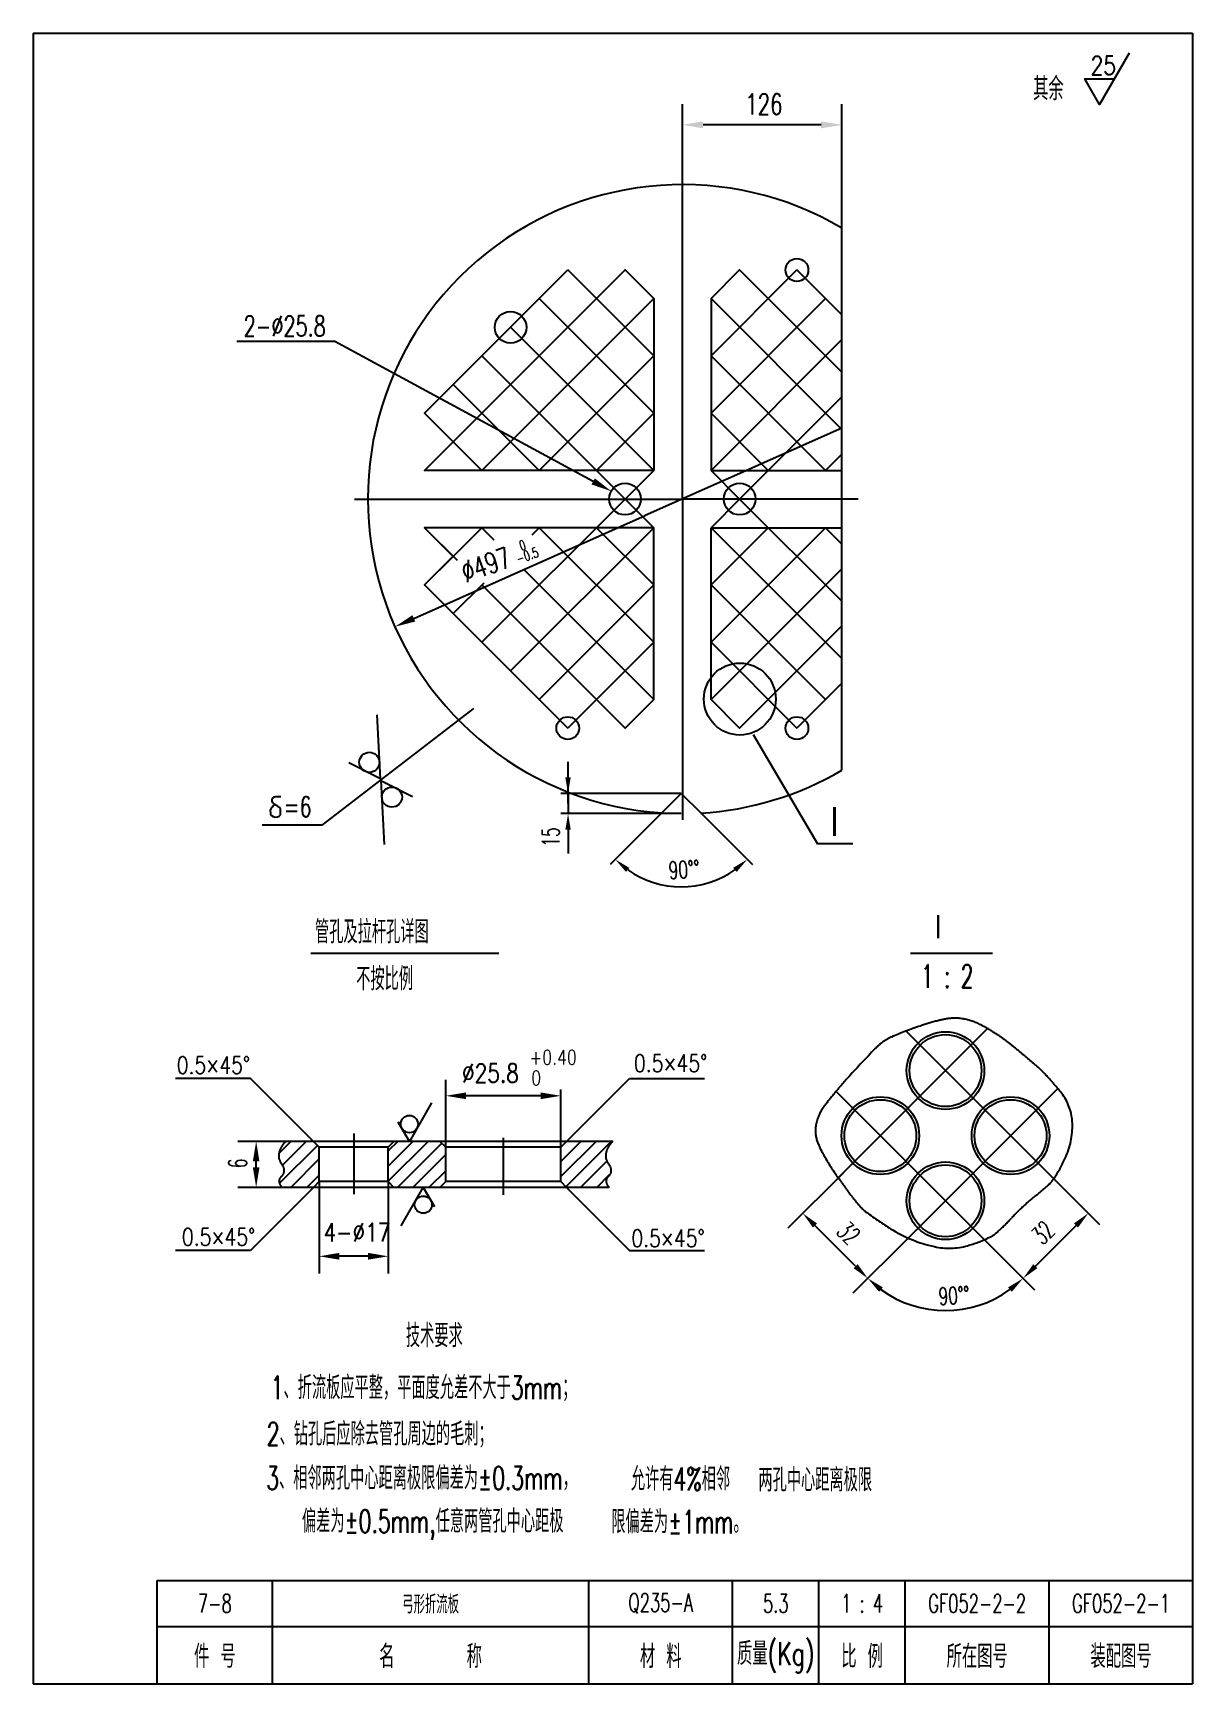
# Model space of a CAD drawing. Extents: x 1156 to 1358, y 1329 to 1616.
import ezdxf
from ezdxf.enums import TextEntityAlignment as Align

# ---------------------------------------------------------------- set-up
doc = ezdxf.new("R2010")
doc.units = 0
doc.header["$LTSCALE"] = 10
doc.header["$MEASUREMENT"] = 0
doc.linetypes.add('DASHDOT-M', pattern=[36, 30, -3, 0, -3])
doc.linetypes.add('DIVIDE-M', pattern=[39, 30, -3, 0, -3, 0, -3])
doc.layers.get('0').update_dxf_attribs({"linetype": 'CONTINUOUS'})
for name, color, linetype in [('CDR_DWG1', 4, 'CONTINUOUS'), ('CDR_DWG2', 2, 'CONTINUOUS'), ('CDR_DWG3', 1, 'DASHDOT-M'), ('CDR_DWG4', 3, 'DIVIDE-M')]:
    doc.layers.add(name, color=color, linetype=linetype)
doc.styles.add('HZ', font='romans', dxfattribs={"width": 0.7, "bigfont": 'hz'})

# ---------------------------------------------------------------- blocks, each defined once
blk = doc.blocks.new('SY', base_point=(289.2, -51.1))
blk.add_circle((289.2, -51.1), 9)

msp = doc.modelspace()

# ---------------------------------------------------------------- linework, layer by layer
for p, q in [((1156.19, 1616.04), (1156.19, 1329.04)), ((1269.05, 1591.93), (1269.05, 1603.68)), ((1296.77, 1582.14), (1296.77, 1603.68)), ((1293.17, 1600.08), (1272.65, 1600.08)), ((1224.25, 1540), (1259.09, 1574.85)), ((1224.25, 1549.96), (1249.14, 1574.85)), ((1264.07, 1559.91), (1249.14, 1574.85)), ((1264.07, 1569.87), (1259.09, 1574.85)), ((1274.03, 1559.91), (1288.96, 1574.85)), ((1274.03, 1569.87), (1279, 1574.85)), ((1296.77, 1557.08), (1279, 1574.85)), ((1296.77, 1567.04), (1288.96, 1574.85)), ((1234.2, 1540), (1264.07, 1569.87)), ((1264.07, 1549.96), (1244.16, 1569.87)), ((1274.03, 1549.96), (1293.94, 1569.87)), ((1296.77, 1547.13), (1274.03, 1569.87)), ((1264.07, 1540), (1239.18, 1564.89)), ((1208.66, 1562.44), (1191.62, 1562.44)), ((1253.54, 1538.1), (1208.66, 1562.44)), ((1274.03, 1540), (1296.77, 1562.74)), ((1259.09, 1535.02), (1234.2, 1559.91)), ((1244.16, 1540), (1264.07, 1559.91)), ((1293.94, 1540), (1274.03, 1559.91)), ((1244.16, 1540), (1229.22, 1554.93)), ((1279, 1535.02), (1296.77, 1552.79)), ((1234.2, 1540), (1224.25, 1549.96)), ((1254.11, 1540), (1264.07, 1549.96)), ((1283.98, 1540), (1274.03, 1549.96)), ((1296.77, 1547.34), (1275.53, 1537.9)), ((1293.94, 1540), (1296.77, 1542.83)), ((1259.09, 1535.02), (1264.07, 1540)), ((1279, 1535.02), (1274.03, 1540)), ((1275.53, 1537.9), (1262.57, 1532.14)), ((1259.09, 1535.02), (1234.2, 1510.13)), ((1259.09, 1535.02), (1264.07, 1530.04)), ((1279, 1535.02), (1274.03, 1530.04)), ((1279, 1535.02), (1296.77, 1517.26)), ((1222.38, 1514.29), (1262.57, 1532.14)), ((1234.2, 1530.04), (1224.25, 1520.09)), ((1224.25, 1530.04), (1229.91, 1524.38)), ((1234.2, 1530.04), (1236.3, 1527.94)), ((1264.07, 1530.04), (1239.18, 1505.15)), ((1244.16, 1530.04), (1242.88, 1528.77)), ((1244.16, 1530.04), (1264.07, 1510.13)), ((1254.11, 1530.04), (1264.07, 1520.09)), ((1293.94, 1530.04), (1274.03, 1510.13)), ((1274.03, 1530.04), (1296.77, 1507.3)), ((1283.98, 1530.04), (1274.03, 1520.09)), ((1293.94, 1530.04), (1296.77, 1527.21)), ((1241.47, 1522.77), (1264.07, 1500.18)), ((1296.77, 1522.92), (1274.03, 1500.18)), ((1224.25, 1520.09), (1249.14, 1495.2)), ((1234.54, 1520.43), (1229.22, 1515.11)), ((1234.2, 1520.09), (1259.09, 1495.2)), ((1264.07, 1520.09), (1244.16, 1500.18)), ((1274.03, 1520.09), (1293.94, 1500.18)), ((1296.77, 1512.96), (1279, 1495.2)), ((1264.07, 1510.13), (1249.14, 1495.2)), ((1274.03, 1510.13), (1288.96, 1495.2)), ((1296.77, 1503.01), (1288.96, 1495.2)), ((1232.76, 1498.63), (1206.37, 1478.34)), ((1264.07, 1500.18), (1259.09, 1495.2)), ((1274.03, 1500.18), (1279, 1495.2)), ((1216.6, 1486.37), (1215.99, 1497.52)), ((1281.37, 1494.12), (1292.56, 1475.1)), ((1216.6, 1486.37), (1211.07, 1489.18)), ((1249.18, 1482.09), (1249.18, 1489.34)), ((1216.62, 1486.11), (1217.23, 1474.96)), ((1216.62, 1486.11), (1222.15, 1483.3)), ((1268.86, 1483.83), (1247.93, 1483.83)), ((1249.18, 1483.83), (1249.18, 1480.35)), ((1197.5, 1481.18), (1197.41, 1480.94)), ((1197.41, 1480.94), (1197.46, 1480.41)), ((1197.63, 1481.4), (1197.5, 1481.18)), ((1197.86, 1481.59), (1197.63, 1481.4)), ((1197.73, 1482.53), (1197.74, 1482.89)), ((1197.86, 1482.2), (1197.73, 1482.53)), ((1197.74, 1482.89), (1197.87, 1483.08)), ((1198.09, 1481.98), (1197.86, 1482.2)), ((1198, 1481.74), (1197.86, 1481.59)), ((1197.87, 1483.08), (1198.16, 1483.26)), ((1198.35, 1481.83), (1198, 1481.74)), ((1198.4, 1481.81), (1198.09, 1481.98)), ((1198.16, 1483.26), (1198.4, 1483.3)), ((1198.4, 1483.3), (1199.24, 1483.3)), ((1198.62, 1481.71), (1198.4, 1481.81)), ((1198.81, 1481.59), (1198.62, 1481.71)), ((1199.01, 1481.42), (1198.81, 1481.59)), ((1199.18, 1481.18), (1199.01, 1481.42)), ((1199.21, 1480.85), (1199.18, 1481.18)), ((1206.37, 1478.34), (1196.03, 1478.34)), ((1197.46, 1480.41), (1197.48, 1480.24)), ((1197.48, 1480.24), (1197.66, 1480.02)), ((1197.66, 1480.02), (1197.92, 1479.84)), ((1197.92, 1479.84), (1198.29, 1479.72)), ((1198.29, 1479.72), (1198.66, 1479.76)), ((1198.66, 1479.76), (1198.96, 1479.88)), ((1198.96, 1479.88), (1199.18, 1480.15)), ((1199.18, 1480.15), (1199.21, 1480.85)), ((1257.26, 1480.35), (1247.93, 1480.35)), ((1265.49, 1480.46), (1256.52, 1471.48)), ((1268.86, 1480.35), (1257.26, 1480.35)), ((1272.23, 1480.46), (1281.21, 1471.48)), ((1249.18, 1477.55), (1249.18, 1473.44)), ((1298.7, 1475.1), (1292.56, 1475.1)), ((1193.98, 1434.31), (1180.93, 1434.31)), ((1204.92, 1423.37), (1193.98, 1434.31)), ((1227.92, 1422.37), (1227.92, 1434.05)), ((1247.92, 1422.37), (1247.92, 1432.36)), ((1248.92, 1423.37), (1259.87, 1434.31)), ((1259.87, 1434.31), (1272.92, 1434.31)), ((1244.42, 1431.29), (1231.42, 1431.29)), ((1200.13, 1423.37), (1191.77, 1423.37)), ((1201.02, 1423.37), (1198.92, 1421.27)), ((1205.62, 1422.67), (1199.03, 1416.08)), ((1203.67, 1423.37), (1199.55, 1419.25)), ((1224.88, 1423.37), (1217.88, 1416.37)), ((1222.23, 1423.37), (1217.92, 1419.06)), ((1219.58, 1423.37), (1217.92, 1421.71)), ((1227.23, 1423.06), (1219.53, 1415.37)), ((1227.92, 1421.1), (1222.19, 1415.37)), ((1254.05, 1423.37), (1247.92, 1417.24)), ((1251.4, 1423.37), (1247.92, 1419.89)), ((1256.96, 1423.37), (1248.46, 1423.37)), ((1256.7, 1423.37), (1248.81, 1415.48)), ((1194.97, 1418.87), (1194.97, 1419.87)), ((1205.92, 1420.32), (1200.97, 1415.37)), ((1227.92, 1418.27), (1225.01, 1415.37)), ((1255.91, 1419.93), (1251.35, 1415.37)), ((1296.98, 1417.87), (1287.38, 1408.27)), ((1199.49, 1415.37), (1191.77, 1415.37)), ((1204.92, 1415.37), (1193.98, 1404.42)), ((1205.92, 1417.49), (1203.8, 1415.37)), ((1205.92, 1416.37), (1205.92, 1400.39)), ((1217.92, 1416.37), (1217.92, 1400.39)), ((1248.92, 1415.37), (1259.87, 1404.42)), ((1256.35, 1417.54), (1254.18, 1415.37)), ((1332.86, 1417.59), (1341.55, 1408.9)), ((1299.16, 1401.67), (1292.09, 1408.74)), ((1308.29, 1406.56), (1298.69, 1396.96)), ((1330.4, 1401.69), (1337.48, 1408.76)), ((1193.98, 1404.42), (1180.93, 1404.42)), ((1259.87, 1404.42), (1272.92, 1404.42)), ((1321.55, 1406.27), (1330.24, 1397.58)), ((1214.42, 1403.39), (1209.42, 1403.39)), ((1177.79, 1339.04), (1357.79, 1339.04)), ((1156.19, 1329.04), (1357.69, 1329.04))]:
    msp.add_line(p, q)
for points in [[(1346.72, 1612.56), (1341.57, 1603.64), (1339, 1608.1), (1344.15, 1608.1)], [(1225.45, 1430.04), (1221.6, 1423.37), (1219.67, 1426.7)], [(1220.17, 1408.7), (1224.02, 1415.37), (1225.95, 1412.03)]]:
    msp.add_lwpolyline(points)
for centre, radius in [((1279.04, 1500.26), 6.25), ((1214.65, 1489.26), 1.75), ((1218.57, 1483.22), 1.75), ((1221.6, 1426.37), 1.5), ((1224.02, 1412.37), 1.5)]:
    msp.add_circle(centre, radius)
for centre, radius, start, end in [((1268.86, 1483.83), 16.21, 234.91, 305.09), ((1314.78, 1413.04), 19.08, 234.0169, 305.9831)]:
    msp.add_arc(centre, radius, start, end)
for points in [[(1272.65, 1599.48), (1272.65, 1600.68), (1269.05, 1600.08)], [(1293.17, 1599.48), (1293.17, 1600.68), (1296.77, 1600.08)], [(1253.83, 1538.63), (1253.25, 1537.57), (1256.71, 1536.38)], [(1222.62, 1513.74), (1222.13, 1514.84), (1219.09, 1512.83)], [(1248.71, 1486.63), (1249.64, 1486.63), (1249.18, 1483.83)], [(1248.71, 1477.55), (1249.64, 1477.55), (1249.18, 1480.35)], [(1259.24, 1470.21), (1259.84, 1470.92), (1257.4, 1472.37)], [(1277.88, 1470.92), (1278.48, 1470.21), (1280.32, 1472.37)], [(1231.42, 1431.87), (1231.42, 1430.71), (1227.92, 1431.29)], [(1244.42, 1431.87), (1244.42, 1430.71), (1247.92, 1431.29)], [(1194.39, 1419.87), (1195.55, 1419.87), (1194.97, 1423.37)], [(1194.39, 1418.87), (1195.55, 1418.87), (1194.97, 1415.37)], [(1292.45, 1409.1), (1291.74, 1408.39), (1289.97, 1410.86)], [(1337.12, 1409.11), (1337.83, 1408.4), (1339.6, 1410.88)], [(1209.42, 1403.98), (1209.42, 1402.81), (1205.92, 1403.39)], [(1214.42, 1403.98), (1214.42, 1402.81), (1217.92, 1403.39)], [(1299.52, 1402.02), (1298.81, 1401.32), (1301.28, 1399.55)], [(1330.05, 1402.04), (1330.76, 1401.33), (1328.28, 1399.56)], [(1303.24, 1397.22), (1303.89, 1397.98), (1301.28, 1399.55)], [(1325.66, 1397.98), (1326.31, 1397.22), (1328.27, 1399.55)]]:
    msp.add_solid(points)
at = {"layer": 'CDR_DWG1'}
for p, q in [((1156.19, 1616.04), (1357.69, 1616.04)), ((1357.69, 1616.04), (1357.69, 1329.04)), ((1296.77, 1487.9), (1296.77, 1582.14)), ((1268.86, 1483.83), (1265.49, 1480.46)), ((1268.86, 1483.83), (1272.23, 1480.46)), ((1205.38, 1423.37), (1200.13, 1423.37)), ((1205.92, 1422.37), (1204.92, 1423.37)), ((1218.46, 1423.37), (1205.38, 1423.37)), ((1205.92, 1416.37), (1205.92, 1422.37)), ((1217.92, 1422.37), (1205.92, 1422.37)), ((1217.92, 1422.37), (1218.92, 1423.37)), ((1217.92, 1416.37), (1217.92, 1422.37)), ((1227.38, 1423.37), (1218.46, 1423.37)), ((1227.92, 1422.37), (1226.92, 1423.37)), ((1248.46, 1423.37), (1227.38, 1423.37)), ((1247.92, 1422.37), (1227.92, 1422.37)), ((1227.92, 1416.37), (1227.92, 1422.37)), ((1247.92, 1422.37), (1248.92, 1423.37)), ((1247.92, 1416.37), (1247.92, 1422.37)), ((1256.32, 1415.37), (1199.49, 1415.37)), ((1205.92, 1416.37), (1204.92, 1415.37)), ((1217.92, 1416.37), (1205.92, 1416.37)), ((1217.92, 1416.37), (1218.92, 1415.37)), ((1227.92, 1416.37), (1226.92, 1415.37)), ((1247.92, 1416.37), (1227.92, 1416.37)), ((1247.92, 1416.37), (1248.92, 1415.37)), ((1177.79, 1329.04), (1177.79, 1347.04)), ((1177.79, 1347.04), (1357.79, 1347.04)), ((1197.79, 1329.04), (1197.79, 1347.04)), ((1252.79, 1329.04), (1252.79, 1347.04)), ((1277.79, 1329.04), (1277.79, 1347.04)), ((1292.79, 1329.04), (1292.79, 1347.04)), ((1307.79, 1329.04), (1307.79, 1347.04)), ((1332.79, 1329.04), (1332.79, 1347.04))]:
    msp.add_line(p, q, dxfattribs=at)
for points in [[(1264.07, 1540), (1224.25, 1540), (1229.22, 1544.98), (1224.25, 1549.96), (1244.16, 1569.87), (1249.14, 1564.89), (1259.09, 1574.85), (1264.07, 1569.87), (1264.07, 1540)], [(1296.77, 1567.04), (1293.94, 1569.87), (1288.96, 1564.89), (1279, 1574.85), (1274.03, 1569.87), (1274.03, 1540)], [(1274.03, 1540), (1296.77, 1540)], [(1264.07, 1530.04), (1224.25, 1530.04), (1229.22, 1525.07), (1224.25, 1520.09), (1244.16, 1500.18), (1249.14, 1505.15), (1259.09, 1495.2), (1264.07, 1500.18), (1264.07, 1530.04)], [(1274.03, 1530.04), (1296.77, 1530.04)], [(1296.77, 1503.01), (1293.94, 1500.18), (1288.96, 1505.15), (1279, 1495.2), (1274.03, 1500.18), (1274.03, 1530.04)]]:
    msp.add_lwpolyline(points, dxfattribs=at)
for centre, radius in [((1239.18, 1564.89), 2.75), ((1259.09, 1535.02), 2.75), ((1279, 1535.02), 2.75), ((1314.78, 1435.67), 6.75), ((1314.78, 1435.67), 6.25), ((1303.46, 1424.36), 6.75), ((1303.46, 1424.36), 6.25), ((1326.09, 1424.36), 6.75), ((1326.09, 1424.36), 6.25), ((1314.78, 1413.04), 6.75), ((1314.78, 1413.04), 6.25)]:
    msp.add_circle(centre, radius, dxfattribs=at)
for start, end in [(59.533, 266.2789), (273.3488, 300.467)]:
    msp.add_arc((1269.05, 1535.02), 54.67, start, end, dxfattribs=at)
at = {"layer": 'CDR_DWG2'}
for p, q in [((1204.5, 1456.06), (1237.12, 1456.06)), ((1308.69, 1456.06), (1322.93, 1456.06))]:
    msp.add_line(p, q, dxfattribs=at)
at = {"layer": 'CDR_DWG3', "linetype": 'DASHDOT-M'}
for p, q in [((1269.05, 1535.02), (1269.05, 1591.93)), ((1212.04, 1535.02), (1269.05, 1535.02)), ((1299.59, 1535.02), (1269.05, 1535.02)), ((1269.05, 1535.02), (1269.05, 1479.24)), ((1296.13, 1417.03), (1322.08, 1442.98)), ((1333.61, 1416.84), (1307.92, 1442.53)), ((1308.29, 1406.56), (1334.29, 1432.56)), ((1321.55, 1406.27), (1295.76, 1432.06)), ((1211.92, 1424.75), (1211.92, 1414.19)), ((1237.92, 1424), (1237.92, 1414.1))]:
    msp.add_line(p, q, dxfattribs=at)
at = {"layer": 'CDR_DWG4', "linetype": 'DIVIDE-M'}
msp.add_lwpolyline([(1296.13, 1417.03, -0.023977), (1293.64, 1420.93, -0.041569), (1292.5, 1423.36, -0.136871), (1292.26, 1426.2, -0.111271), (1293.66, 1429.4, -0.01502), (1295.4, 1431.63, -0.010523), (1298.03, 1434.67, -0.009998), (1302.52, 1439.44, -0.037701), (1303.82, 1440.59, -0.059647), (1305.4, 1441.51, -0.020375), (1310.39, 1443.42, -0.017092), (1313.45, 1444.34, -0.029449), (1315.27, 1444.7, -0.087448), (1318.2, 1444.6, -0.076351), (1321.32, 1443.42, -0.014588), (1323.6, 1442.04, -0.01865), (1325.31, 1440.84, -0.009886), (1327.04, 1439.48, -0.005092), (1330.33, 1436.73, -0.029478), (1332.37, 1434.77, -0.020788), (1334.96, 1431.72, -0.149114), (1336.81, 1426.89, -0.123357), (1335.73, 1420.79, -0.031047), (1333.89, 1417.26, -0.070606), (1332.77, 1415.9, -0.019019), (1330.61, 1414.05, 0.018662), (1328.4, 1412.17, 0.020772), (1326.25, 1410.02, -0.020092), (1324.02, 1407.8, -0.075492), (1322.22, 1406.58, -0.042645), (1318.62, 1405.23, -0.12342), (1312.85, 1405.07, -0.085917), (1305.24, 1408.18, -0.018798), (1301.09, 1411.01, -0.055143), (1299.83, 1412.17, -0.015916), (1298.48, 1413.83, -0.008606)], format="xyb", close=True, dxfattribs=at)
for points in [[(1200.13, 1423.37, 0.09287), (1199.22, 1422.17, 0.107934), (1198.89, 1420.91, 0.198032), (1199.46, 1419.35, -0.243275), (1199.83, 1418.02, -0.177796), (1199.34, 1417.25, 0.2131), (1198.97, 1416.57, 0.1198), (1199.07, 1415.96, 0.101396), (1199.49, 1415.37)], [(1256.96, 1423.37, 0.09287), (1256.05, 1422.17, 0.107934), (1255.72, 1420.91, 0.198032), (1256.3, 1419.35, -0.243275), (1256.66, 1418.02, -0.177796), (1256.17, 1417.25, 0.2131), (1255.81, 1416.57, 0.1198), (1255.91, 1415.96, 0.101396), (1256.32, 1415.37)]]:
    msp.add_lwpolyline(points, format="xyb", dxfattribs=at)

# ---------------------------------------------------------------- block references
at = {"layer": 'CDR_DWG1', "xscale": 0.2200000000000273, "yscale": 0.2200000000000273, "zscale": 0.22}
for p in [(1288.96, 1574.85), (1249.14, 1495.2), (1288.96, 1495.2)]:
    msp.add_blockref('SY', p, dxfattribs=at)

# ---------------------------------------------------------------- texts
at = {"style": 'HZ'}
for s, height, width, p in [('25', 3.2, 0.8, (1340.01, 1608.8)), ('其余', 4, 0.7, (1330, 1604.35)), ('126', 3.6, 0.7, (1279.97, 1601.88)), ('2-%%C25.8', 3.5, 0.7, (1192.79, 1563.36)), ('=6', 3.5, 0.7, (1199.79, 1479.79)), ('0.5×45%%D', 3, 0.8, (1181.16, 1435.12)), ('+0.40', 2.5, 0.8, (1242.47, 1436.72)), ('0.5×45%%D', 3, 0.8, (1260.63, 1435.45)), ('%%C25.8', 3.2, 0.8, (1230.75, 1433.63)), ('0', 2.5, 0.8, (1242.79, 1433.14)), ('0.5×45%%D', 3, 0.8, (1182.06, 1405.26)), ('4-%%c17', 3.2, 0.8, (1206.67, 1405.97)), ('0.5×45%%D', 3, 0.8, (1260.18, 1405.03)), ('技术要求', 4, 0.65, (1220.99, 1387.59)), ('1、折流板应平整，平面度允差不大于3mm；', 4, 0.65, (1197.49, 1378.56)), ('2、钻孔后应除去管孔周边的毛刺；', 4, 0.65, (1196.81, 1370.5)), ('3、相邻两孔中心距离极限偏差为%%P0.3mm，', 4, 0.65, (1196.72, 1362.83)), ('允许有4%%%相邻', 4, 0.65, (1260.1, 1362.67)), ('两孔中心距离极限', 4, 0.65, (1282.26, 1362.51)), ('  偏差为%%p0.5mm,任意两管孔中心距极', 4, 0.65, (1199.36, 1355.34)), ('限偏差为%%p1mm。', 4, 0.65, (1256.69, 1355.23))]:
    msp.add_text(s, height=height, dxfattribs=dict(at, width=width)).set_placement(p)
for s, height, rotation, width, p in [('0', 1.7, 19.502, 0.7, (1241.06, 1526.02)), ('%%C497', 3.6, 19.502, 0.7, (1231.41, 1520.47)), ('-0.5', 1.7, 19.502, 0.7, (1240.57, 1523.77)), ('15', 3, 90, 0.65, (1247.68, 1474.6)), ('90%%d%%d', 3, 3.5158, 0.65, (1266.77, 1468.96)), ('6', 3.2, 90, 0.6, (1193.37, 1418.73)), ('32', 3.2, 315, 0.6, (1295.63, 1407.47)), ('32', 3.2, 45, 0.6, (1331.68, 1405.22)), ('90%%d%%d', 3, 2.8422, 0.65, (1313.66, 1394.93))]:
    msp.add_text(s, height=height, rotation=rotation, dxfattribs=dict(at, width=width)).set_placement(p)
at = {"style": 'HZ', "width": 0.7}
msp.add_text('I', height=5, dxfattribs=at).set_placement((1295.5, 1476.47), align=Align.CENTER)
at = {"style": 'HZ'}
for s, height, width, p in [('7-8', 3.2, 0.65, (1187.79, 1343.04)), ('弓形折流板', 3.2, 0.65, (1225.29, 1343.04)), ('Q235-A', 3.2, 0.65, (1265.29, 1343.04)), ('5.3', 3.2, 0.65, (1285.29, 1343.04)), ('1 : 4', 3.2, 0.65, (1300.29, 1343.04)), ('GF052-2-2', 3.2, 0.65, (1320.29, 1343.04)), ('GF052-2-1', 3.2, 0.65, (1345.29, 1343.04)), ('件 号', 4, 0.7, (1187.79, 1334.04)), ('名      称', 4, 0.7, (1225.29, 1334.04)), ('材 料', 4, 0.7, (1265.29, 1334.04)), ('质量(Kg)', 4, 0.7, (1285.29, 1334.04)), ('比 例', 4, 0.7, (1300.29, 1334.04)), ('所在图号', 4, 0.7, (1320.29, 1334.04)), ('装配图号', 4, 0.7, (1345.29, 1334.04))]:
    msp.add_text(s, height=height, dxfattribs=dict(at, width=width)).set_placement(p, align=Align.MIDDLE)
at = {"layer": 'CDR_DWG2', "style": 'HZ', "width": 0.65}
for s, p in [('管孔及拉杆孔详图', (1205.2, 1457.79)), ('I', (1313.08, 1458.7)), ('不按比例', (1212.36, 1449.62)), ('1 : 2', (1310.51, 1450.07))]:
    msp.add_text(s, height=4, dxfattribs=at).set_placement(p)

doc.saveas('drawing.dxf')
